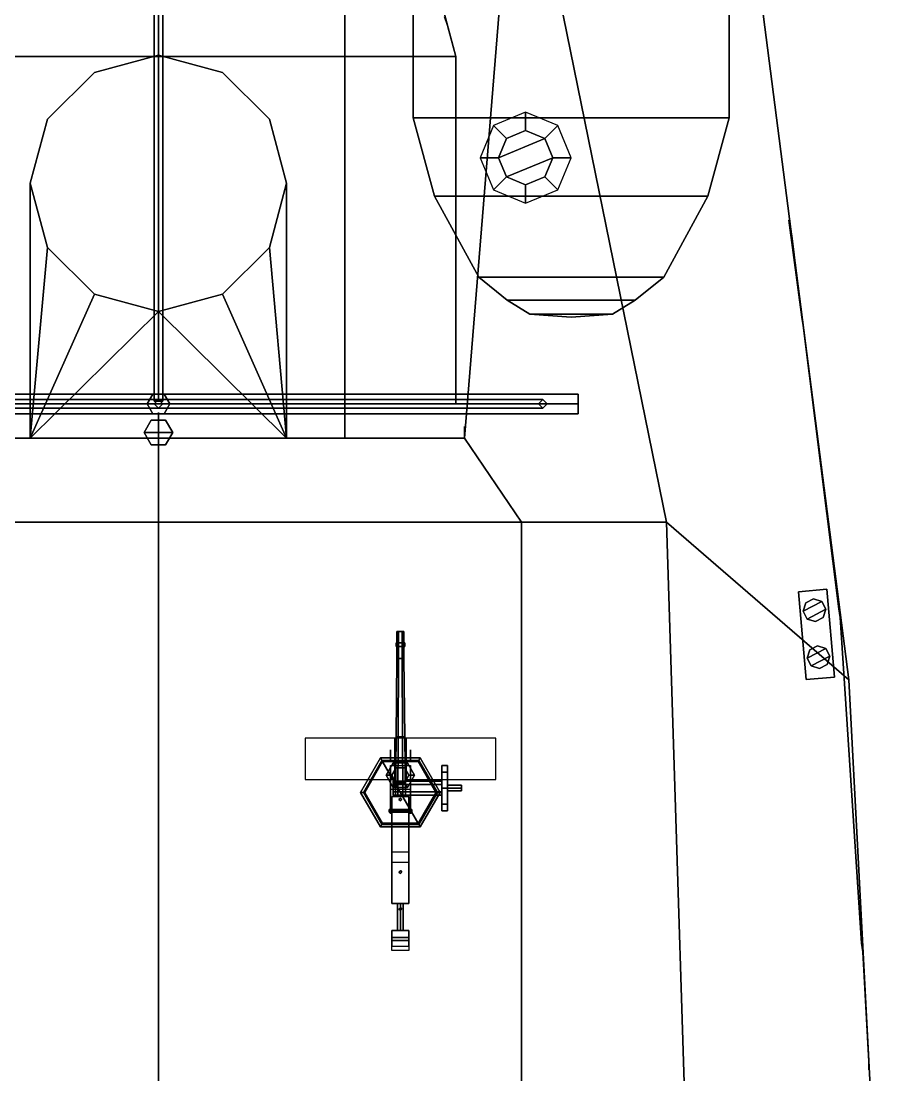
# Model space of a CAD drawing. Extents: x -5.2 to 5.2, y -30 to 29.6.
# Drawn here: x -0.96 to 5.09, y 5.84 to 13.25 of the extents above; entities that cross this region are included whole.
import ezdxf

# ---------------------------------------------------------------- set-up
doc = ezdxf.new("R2010")
doc.units = 0
doc.layers.get('0').update_dxf_attribs({"linetype": 'CONTINUOUS'})
for name, color, linetype in [('GUN', 1, 'CONTINUOUS'), ('RAILINGS', 6, 'CONTINUOUS'), ('SLEEVE', 5, 'CONTINUOUS'), ('TURRET', 2, 'CONTINUOUS')]:
    doc.layers.add(name, color=color, linetype=linetype)

msp = doc.modelspace()

# ---------------------------------------------------------------- linework, layer by layer
for points in [[(-0.03, 10.58, 11.58), (0, 10.58, 11.61), (0, 29.13, 2.39), (-0.03, 29.13, 2.36)], [(0, 10.58, 11.55), (-0.03, 10.58, 11.58), (-0.03, 29.13, 2.36), (0, 29.13, 2.33)], [(0, 10.58, 11.61), (0.03, 10.58, 11.58), (0.03, 29.13, 2.36), (0, 29.13, 2.39)], [(0.03, 10.58, 11.58), (0, 10.58, 11.55), (0, 29.13, 2.33), (0.03, 29.13, 2.36)], [(4.85, 8.62, 0.77), (4.21, 13.61, 0.8), (2.52, 14.88, 0.81), (3.57, 9.73, 0.77)], [(1.81, 14.045, 4.5), (-1.81, 14.045, 4.5), (-2.09, 13, 4.5), (2.09, 13, 4.5)], [(1.81, 14.045, 4.5), (2.09, 13, 4.5), (2.09, 13, 4.4), (1.81, 14.045, 4.4)], [(4.85, 8.62), (4.21, 13.61), (4.21, 13.61, 0.8), (4.85, 8.62, 0.77)], [(2.09, 13, 4.5), (-2.09, 13, 4.5), (-2.09, 10.56, 4.5), (2.09, 10.56, 4.5)], [(0, 13.01, 1.16), (-0.45, 12.8894, 1.16), (-0.45, 12.8894, 4.4), (0, 13.01, 4.4)], [(0.45, 12.8894, 1.16), (0, 13.01, 1.16), (0, 13.01, 4.4), (0.45, 12.8894, 4.4)], [(2.09, 13, 4.5), (2.09, 10.56, 4.5), (2.09, 10.56, 4.4), (2.09, 13, 4.4)], [(-0.45, 12.8894, 1.16), (-0.7794, 12.56, 1.17), (-0.7794, 12.56, 4.4), (-0.45, 12.8894, 4.4)], [(0.7794, 12.56, 1.17), (0.45, 12.8894, 1.16), (0.45, 12.8894, 4.4), (0.7794, 12.56, 4.4)], [(-0.7794, 12.56, 1.17), (-0.9, 12.11, 1.18), (-0.9, 12.11, 4.4), (-0.7794, 12.56, 4.4)], [(0.9, 12.11, 1.18), (0.7794, 12.56, 1.17), (0.7794, 12.56, 4.4), (0.9, 12.11, 4.4)], [(-0.9, 12.11, 3.41), (-0.7794, 11.66, 3.41), (-0.7794, 11.66, 4.4), (-0.9, 12.11, 4.4)], [(-0.9, 10.32, 3.41), (-0.9, 12.11, 3.41), (-0.9, 12.11, 1.18), (-0.9, 10.32, 1.25)], [(-0.7794, 11.66, 3.41), (-0.7794, 11.66, 3.41), (-0.9, 12.11, 3.41), (-0.9, 10.32, 3.41)], [(0.7794, 11.66, 3.41), (0.9, 12.11, 3.41), (0.9, 12.11, 4.4), (0.7794, 11.66, 4.4)], [(0.9, 10.32, 3.41), (0.9, 10.32, 3.41), (0.9, 12.11, 3.41), (0.7794, 11.66, 3.41)], [(0.9, 10.32, 1.25), (0.9, 12.11, 1.18), (0.9, 12.11, 3.41), (0.9, 10.32, 3.41)], [(-0.45, 11.3306, 3.41), (-0.45, 11.3306, 3.41), (-0.7794, 11.66, 3.41), (-0.9, 10.32, 3.41)], [(-0.7794, 11.66, 3.41), (-0.45, 11.3306, 3.41), (-0.45, 11.3306, 4.4), (-0.7794, 11.66, 4.4)], [(0.45, 11.3306, 3.41), (0.7794, 11.66, 3.41), (0.7794, 11.66, 4.4), (0.45, 11.3306, 4.4)], [(0.9, 10.32, 3.41), (0.9, 10.32, 3.41), (0.7794, 11.66, 3.41), (0.45, 11.3306, 3.41)], [(0, 11.21, 3.41), (0, 11.21, 3.41), (-0.45, 11.3306, 3.41), (-0.9, 10.32, 3.41)], [(-0.45, 11.3306, 3.41), (0, 11.21, 3.41), (0, 11.21, 4.4), (-0.45, 11.3306, 4.4)], [(0, 11.21, 3.41), (0.45, 11.3306, 3.41), (0.45, 11.3306, 4.4), (0, 11.21, 4.4)], [(0.9, 10.32, 3.41), (0.9, 10.32, 3.41), (0.45, 11.3306, 3.41), (0, 11.21, 3.41)], [(0.9, 10.32, 3.41), (0.9, 10.32, 3.41), (0, 11.21, 3.41), (-0.9, 10.32, 3.41)], [(-2.95, 10.56, 9.02), (-2.95, 10.6293, 9.06), (2.95, 10.6293, 9.06), (2.95, 10.56, 9.02)], [(-2.95, 10.6293, 9.06), (-2.95, 10.6293, 9.14), (2.95, 10.6293, 9.14), (2.95, 10.6293, 9.06)], [(-2.95, 10.6293, 9.14), (-2.95, 10.56, 9.18), (2.95, 10.56, 9.18), (2.95, 10.6293, 9.14)], [(-2.7, 10.59, 9.16), (-2.73, 10.56, 9.16), (-0.03, 10.56, 10.63), (0, 10.59, 10.63)], [(-2.67, 10.56, 9.16), (-2.7, 10.59, 9.16), (0, 10.59, 10.63), (0.03, 10.56, 10.63)], [(-0.04, 10.6293, 3.41), (-0.08, 10.56, 3.41), (-0.08, 10.56, 12.89), (-0.04, 10.6293, 12.89)], [(-0.08, 10.56, 12.89), (0.08, 10.56, 12.89), (0.04, 10.6293, 12.89), (-0.04, 10.6293, 12.89)], [(0.04, 10.6293, 3.41), (-0.04, 10.6293, 3.41), (-0.04, 10.6293, 12.89), (0.04, 10.6293, 12.89)], [(2.7, 10.59, 9.16), (2.67, 10.56, 9.16), (-0.03, 10.56, 10.63), (0, 10.59, 10.63)], [(2.73, 10.56, 9.16), (2.7, 10.59, 9.16), (0, 10.59, 10.63), (0.03, 10.56, 10.63)], [(0.08, 10.56, 3.41), (0.04, 10.6293, 3.41), (0.04, 10.6293, 12.89), (0.08, 10.56, 12.89)], [(2.95, 10.56, 9.18), (2.95, 10.56, 9.02), (2.95, 10.6293, 9.06), (2.95, 10.6293, 9.14)], [(-2.95, 10.56, 9.18), (-2.95, 10.4907, 9.14), (2.95, 10.4907, 9.14), (2.95, 10.56, 9.18)], [(-2.95, 10.4907, 9.06), (-2.95, 10.56, 9.02), (2.95, 10.56, 9.02), (2.95, 10.4907, 9.06)], [(-2.73, 10.56, 9.16), (-2.7, 10.53, 9.16), (0, 10.53, 10.63), (-0.03, 10.56, 10.63)], [(-2.7, 10.53, 9.16), (-2.67, 10.56, 9.16), (0.03, 10.56, 10.63), (0, 10.53, 10.63)], [(2.09, 10.56, 4.5), (-2.09, 10.56, 4.5), (-2.09, 10.56, 4.4), (2.09, 10.56, 4.4)], [(-0.08, 10.56, 3.41), (-0.04, 10.4907, 3.41), (-0.04, 10.4907, 12.89), (-0.08, 10.56, 12.89)], [(-0.04, 10.4907, 12.89), (0.04, 10.4907, 12.89), (0.08, 10.56, 12.89), (-0.08, 10.56, 12.89)], [(2.67, 10.56, 9.16), (2.7, 10.53, 9.16), (0, 10.53, 10.63), (-0.03, 10.56, 10.63)], [(2.7, 10.53, 9.16), (2.73, 10.56, 9.16), (0.03, 10.56, 10.63), (0, 10.53, 10.63)], [(0.04, 10.4907, 3.41), (0.08, 10.56, 3.41), (0.08, 10.56, 12.89), (0.04, 10.4907, 12.89)], [(2.95, 10.4907, 9.14), (2.95, 10.4907, 9.06), (2.95, 10.56, 9.02), (2.95, 10.56, 9.18)], [(-2.95, 10.4907, 9.14), (-2.95, 10.4907, 9.06), (2.95, 10.4907, 9.06), (2.95, 10.4907, 9.14)], [(-0.05, 10.4466, 3.41), (-0.1, 10.36, 3.41), (-0.1, 10.36, 5.8), (-0.05, 10.4466, 5.8)], [(-0.1, 10.36, 5.8), (0.1, 10.36, 5.8), (0.05, 10.4466, 5.8), (-0.05, 10.4466, 5.8)], [(0.05, 10.4466, 3.41), (-0.05, 10.4466, 3.41), (-0.05, 10.4466, 5.8), (0.05, 10.4466, 5.8)], [(-0.04, 10.4907, 3.41), (0.04, 10.4907, 3.41), (0.04, 10.4907, 12.89), (-0.04, 10.4907, 12.89)], [(0.1, 10.36, 3.41), (0.05, 10.4466, 3.41), (0.05, 10.4466, 5.8), (0.1, 10.36, 5.8)], [(2.15, 10.32, 3.41), (-2.15, 10.32, 3.41), (-2.55, 9.73, 3.41), (2.55, 9.73, 3.41)], [(-2.15, 10.32, 3.41), (-0.9, 10.32, 3.41), (-0.9, 10.32, 1.25), (-1.31, 10.32, 1.25)], [(-0.1, 10.36, 3.41), (-0.05, 10.2734, 3.41), (-0.05, 10.2734, 5.8), (-0.1, 10.36, 5.8)], [(-0.05, 10.2734, 5.8), (0.05, 10.2734, 5.8), (0.1, 10.36, 5.8), (-0.1, 10.36, 5.8)], [(0.05, 10.2734, 3.41), (0.1, 10.36, 3.41), (0.1, 10.36, 5.8), (0.05, 10.2734, 5.8)], [(1.31, 10.32, 1.25), (0.9, 10.32, 1.25), (0.9, 10.32, 3.41), (2.15, 10.32, 3.41)], [(2.15, 10.32, 1.0716), (1.31, 10.32, 1.25), (1.31, 10.32, 1.25), (2.15, 10.32, 3.41)], [(2.55, 9.73, 0.9866), (2.15, 10.32, 1.0716), (2.15, 10.32, 3.41), (2.55, 9.73, 3.41)], [(-0.05, 10.2734, 3.41), (0.05, 10.2734, 3.41), (0.05, 10.2734, 5.8), (-0.05, 10.2734, 5.8)], [(2.55, 9.73, 3.41), (-2.55, 9.73, 3.41), (-2.55, -1.32, 3.41), (2.55, -1.32, 3.41)], [(2.55, -1.32, 1.0105), (2.55, 9.73, 0.9866), (2.55, 9.73, 3.41), (2.55, -1.32, 3.41)], [(5.09, 4.07, 0.78), (4.85, 8.62, 0.77), (3.57, 9.73, 0.77), (3.95, -2.31, 0.74)], [(4.696, 9.2576, 0.9), (4.696, 9.2576, 0.77), (4.4967, 9.2402, 0.77), (4.4967, 9.2402, 0.9)], [(4.4967, 9.2402, 0.9), (4.5508, 8.6226, 0.9), (4.75, 8.64, 0.9), (4.696, 9.2576, 0.9)], [(4.75, 8.64, 0.9), (4.75, 8.64, 0.77), (4.696, 9.2576, 0.77), (4.696, 9.2576, 0.9)], [(4.4967, 9.2402, 0.77), (4.5508, 8.6226, 0.77), (4.5508, 8.6226, 0.9), (4.4967, 9.2402, 0.9)], [(4.6016, 9.1892, 1.09), (4.5473, 9.1609, 1.09), (4.5289, 9.1025, 1.09), (4.66, 9.1707, 1.09)], [(4.6016, 9.1892, 0.9), (4.5473, 9.1609, 0.9), (4.5473, 9.1609, 1.09), (4.6016, 9.1892, 1.09)], [(4.66, 9.1707, 0.9), (4.6016, 9.1892, 0.9), (4.6016, 9.1892, 1.09), (4.66, 9.1707, 1.09)], [(4.66, 9.1707, 1.09), (4.5289, 9.1025, 1.09), (4.5571, 9.0482, 1.09), (4.6882, 9.1164, 1.09)], [(4.5473, 9.1609, 0.9), (4.5289, 9.1025, 0.9), (4.5289, 9.1025, 1.09), (4.5473, 9.1609, 1.09)], [(4.6882, 9.1164, 1.09), (4.5571, 9.0482, 1.09), (4.6155, 9.0298, 1.09), (4.6698, 9.058, 1.09)], [(4.6882, 9.1164, 0.9), (4.66, 9.1707, 0.9), (4.66, 9.1707, 1.09), (4.6882, 9.1164, 1.09)], [(4.6698, 9.058, 0.9), (4.6882, 9.1164, 0.9), (4.6882, 9.1164, 1.09), (4.6698, 9.058, 1.09)], [(4.5289, 9.1025, 0.9), (4.5571, 9.0482, 0.9), (4.5571, 9.0482, 1.09), (4.5289, 9.1025, 1.09)], [(4.5571, 9.0482, 0.9), (4.6155, 9.0298, 0.9), (4.6155, 9.0298, 1.09), (4.5571, 9.0482, 1.09)], [(4.6155, 9.0298, 0.9), (4.6698, 9.058, 0.9), (4.6698, 9.058, 1.09), (4.6155, 9.0298, 1.09)], [(4.6303, 8.8604, 1.09), (4.576, 8.8321, 1.09), (4.5576, 8.7737, 1.09), (4.6887, 8.842, 1.09)], [(4.6887, 8.842, 1.09), (4.5576, 8.7737, 1.09), (4.5859, 8.7194, 1.09), (4.717, 8.7877, 1.09)], [(4.576, 8.8321, 0.9), (4.5576, 8.7737, 0.9), (4.5576, 8.7737, 1.09), (4.576, 8.8321, 1.09)], [(4.6303, 8.8604, 0.9), (4.576, 8.8321, 0.9), (4.576, 8.8321, 1.09), (4.6303, 8.8604, 1.09)], [(4.6887, 8.842, 0.9), (4.6303, 8.8604, 0.9), (4.6303, 8.8604, 1.09), (4.6887, 8.842, 1.09)], [(4.717, 8.7877, 0.9), (4.6887, 8.842, 0.9), (4.6887, 8.842, 1.09), (4.717, 8.7877, 1.09)], [(4.5576, 8.7737, 0.9), (4.5859, 8.7194, 0.9), (4.5859, 8.7194, 1.09), (4.5576, 8.7737, 1.09)], [(4.717, 8.7877, 1.09), (4.5859, 8.7194, 1.09), (4.6443, 8.701, 1.09), (4.6986, 8.7293, 1.09)], [(4.6986, 8.7293, 0.9), (4.717, 8.7877, 0.9), (4.717, 8.7877, 1.09), (4.6986, 8.7293, 1.09)], [(4.5859, 8.7194, 0.9), (4.6443, 8.701, 0.9), (4.6443, 8.701, 1.09), (4.5859, 8.7194, 1.09)], [(4.6443, 8.701, 0.9), (4.6986, 8.7293, 0.9), (4.6986, 8.7293, 1.09), (4.6443, 8.701, 1.09)], [(4.5508, 8.6226, 0.9), (4.5508, 8.6226, 0.77), (4.75, 8.64, 0.77), (4.75, 8.64, 0.9)], [(5.09, 4.07), (4.85, 8.62), (4.85, 8.62, 0.77), (5.09, 4.07, 0.78)], [(1.45, 7.83, 3.49), (1.575, 8.0465, 3.49), (1.56, 8.0725, 3.46), (1.42, 7.83, 3.46)], [(1.56, 8.0725, 3.41), (1.42, 7.83, 3.41), (1.42, 7.83, 3.46), (1.56, 8.0725, 3.46)], [(1.575, 8.0465, 3.49), (1.825, 8.0465, 3.49), (1.84, 8.0725, 3.46), (1.56, 8.0725, 3.46)], [(1.84, 8.0725, 3.41), (1.56, 8.0725, 3.41), (1.56, 8.0725, 3.46), (1.84, 8.0725, 3.46)], [(1.825, 8.0465, 3.49), (1.95, 7.83, 3.49), (1.98, 7.83, 3.46), (1.84, 8.0725, 3.46)], [(1.98, 7.83, 3.41), (1.84, 8.0725, 3.41), (1.84, 8.0725, 3.46), (1.98, 7.83, 3.46)], [(1.575, 8.0465, 3.49), (1.45, 7.83, 3.49), (1.45, 7.83, 4.1), (1.575, 8.0465, 4.1)], [(1.825, 8.0465, 3.49), (1.575, 8.0465, 3.49), (1.575, 8.0465, 4.1), (1.825, 8.0465, 4.1)], [(1.95, 7.83, 3.49), (1.825, 8.0465, 3.49), (1.825, 8.0465, 4.1), (1.95, 7.83, 4.1)], [(1.575, 7.6135, 3.49), (1.45, 7.83, 3.49), (1.42, 7.83, 3.46), (1.56, 7.5875, 3.46)], [(1.42, 7.83, 3.41), (1.56, 7.5875, 3.41), (1.56, 7.5875, 3.46), (1.42, 7.83, 3.46)], [(1.45, 7.83, 3.49), (1.575, 7.6135, 3.49), (1.575, 7.6135, 4.1), (1.45, 7.83, 4.1)], [(1.825, 7.6135, 3.49), (1.95, 7.83, 3.49), (1.95, 7.83, 4.1), (1.825, 7.6135, 4.1)], [(1.95, 7.83, 3.49), (1.825, 7.6135, 3.49), (1.84, 7.5875, 3.46), (1.98, 7.83, 3.46)], [(1.84, 7.5875, 3.41), (1.98, 7.83, 3.41), (1.98, 7.83, 3.46), (1.84, 7.5875, 3.46)], [(1.825, 7.6135, 3.49), (1.575, 7.6135, 3.49), (1.56, 7.5875, 3.46), (1.84, 7.5875, 3.46)], [(1.56, 7.5875, 3.41), (1.84, 7.5875, 3.41), (1.84, 7.5875, 3.46), (1.56, 7.5875, 3.46)], [(1.575, 7.6135, 3.49), (1.825, 7.6135, 3.49), (1.825, 7.6135, 4.1), (1.575, 7.6135, 4.1)]]:
    msp.add_3dface(points)
at = {"color": 3}
for points in [[(1.31, 14.88, 1.13), (-1.31, 14.88, 1.13), (-1.31, 10.32, 1.25), (1.31, 10.32, 1.25)], [(2.15, 10.32, 1.0716), (2.52, 14.88, 0.81), (1.31, 14.88, 1.13), (1.31, 10.32, 1.25)], [(3.57, 9.73, 0.77), (2.52, 14.88, 0.81), (2.15, 10.32, 1.0716), (2.55, 9.73, 0.9866)], [(0, 9.91, 10.77), (0, 10.5, 10.85), (0, 10.5, 10.92), (0, 9.91, 10.83)], [(0, 9.91, 10.83), (0, 10.5, 10.92), (0, 10.5, 10.85), (0, 9.91, 10.77)], [(0, 9.5546, 10.3443), (0, 10.0254, 10.7856), (0, 9.91, 10.77), (0, 9.543, 10.4228)], [(0, 9.543, 10.4228), (0, 9.91, 10.77), (0, 10.0254, 10.7856), (0, 9.5546, 10.3443)], [(0, 9.35, 11.21), (0, 10.0104, 10.8453), (0, 9.91, 10.83), (0, 9.4439, 11.0939)], [(0, 9.4439, 11.0939), (0, 9.91, 10.83), (0, 10.0104, 10.8453), (0, 9.35, 11.21)], [(3.95, -2.31, 0.74), (3.57, 9.73, 0.77), (2.55, 9.73, 0.9866), (2.55, -1.32, 1.0105)], [(0, 9.57, 10.24), (0, 9.4439, 11.0939), (0, 9.35, 11.21), (0, 9.48, 10.24)], [(0, 9.48, 10.24), (0, 9.35, 11.21), (0, 9.4439, 11.0939), (0, 9.57, 10.24)], [(0, -10.7, 6.5), (0, 9.48, 10.24), (0, 9.4708, 10.3083), (0, -10.7165, 6.5906)], [(0, -10.7165, 6.5906), (0, 9.4708, 10.3083), (0, 9.48, 10.24), (0, -10.7, 6.5)], [(0, -10.8638, 7.4011), (0, 9.36, 11.14), (0, 9.35, 11.21), (0, -10.88, 7.49)], [(0, -10.88, 7.49), (0, 9.35, 11.21), (0, 9.36, 11.14), (0, -10.8638, 7.4011)]]:
    msp.add_3dface(points, dxfattribs=at)
at = {"layer": 'GUN'}
for points in [[(1.7125, 8.96, 4.4483), (1.6875, 8.96, 4.4483), (1.675, 8.96, 4.47), (1.725, 8.96, 4.47)], [(1.725, 8.96, 4.47), (1.675, 8.96, 4.47), (1.6875, 8.96, 4.4917), (1.7125, 8.96, 4.4917)], [(1.675, 8.96, 4.47), (1.6875, 8.96, 4.4483), (1.6875, 8.77, 4.4483), (1.675, 8.77, 4.47)], [(1.6875, 8.96, 4.4917), (1.675, 8.96, 4.47), (1.675, 8.77, 4.47), (1.6875, 8.77, 4.4917)], [(1.6875, 8.96, 4.4483), (1.7125, 8.96, 4.4483), (1.7125, 8.77, 4.4483), (1.6875, 8.77, 4.4483)], [(1.7125, 8.96, 4.4917), (1.6875, 8.96, 4.4917), (1.6875, 8.77, 4.4917), (1.7125, 8.77, 4.4917)], [(1.7125, 8.96, 4.4483), (1.725, 8.96, 4.47), (1.725, 8.77, 4.47), (1.7125, 8.77, 4.4483)], [(1.725, 8.96, 4.47), (1.7125, 8.96, 4.4917), (1.7125, 8.77, 4.4917), (1.725, 8.77, 4.47)], [(1.73, 8.88, 4.47), (1.67, 8.88, 4.47), (1.685, 8.88, 4.496), (1.715, 8.88, 4.496)], [(1.715, 8.88, 4.444), (1.685, 8.88, 4.444), (1.67, 8.88, 4.47), (1.73, 8.88, 4.47)], [(1.67, 8.88, 4.47), (1.685, 8.88, 4.444), (1.685, 8.855, 4.444), (1.67, 8.855, 4.47)], [(1.685, 8.88, 4.496), (1.67, 8.88, 4.47), (1.67, 8.855, 4.47), (1.685, 8.855, 4.496)], [(1.73, 8.855, 4.47), (1.67, 8.855, 4.47), (1.685, 8.855, 4.444), (1.715, 8.855, 4.444)], [(1.715, 8.855, 4.496), (1.685, 8.855, 4.496), (1.67, 8.855, 4.47), (1.73, 8.855, 4.47)], [(1.685, 8.88, 4.444), (1.715, 8.88, 4.444), (1.715, 8.855, 4.444), (1.685, 8.855, 4.444)], [(1.715, 8.88, 4.496), (1.685, 8.88, 4.496), (1.685, 8.855, 4.496), (1.715, 8.855, 4.496)], [(1.715, 8.88, 4.444), (1.73, 8.88, 4.47), (1.73, 8.855, 4.47), (1.715, 8.855, 4.444)], [(1.73, 8.88, 4.47), (1.715, 8.88, 4.496), (1.715, 8.855, 4.496), (1.73, 8.855, 4.47)], [(1.67, 8.22, 4.47), (1.685, 8.22, 4.496), (1.6875, 8.77, 4.4917), (1.675, 8.77, 4.47)], [(1.685, 8.22, 4.444), (1.67, 8.22, 4.47), (1.675, 8.77, 4.47), (1.6875, 8.77, 4.4483)], [(1.685, 8.22, 4.496), (1.715, 8.22, 4.496), (1.7125, 8.77, 4.4917), (1.6875, 8.77, 4.4917)], [(1.715, 8.22, 4.444), (1.685, 8.22, 4.444), (1.6875, 8.77, 4.4483), (1.7125, 8.77, 4.4483)], [(1.715, 8.22, 4.496), (1.73, 8.22, 4.47), (1.725, 8.77, 4.47), (1.7125, 8.77, 4.4917)], [(1.73, 8.22, 4.47), (1.715, 8.22, 4.444), (1.7125, 8.77, 4.4483), (1.725, 8.77, 4.47)], [(1.67, 8.22, 4.47), (1.685, 8.22, 4.444), (1.6825, 7.8, 4.4397), (1.665, 7.8, 4.47)], [(1.685, 8.22, 4.496), (1.67, 8.22, 4.47), (1.665, 7.8, 4.47), (1.6825, 7.8, 4.5003)], [(1.685, 8.22, 4.444), (1.715, 8.22, 4.444), (1.7175, 7.8, 4.4397), (1.6825, 7.8, 4.4397)], [(1.715, 8.22, 4.496), (1.685, 8.22, 4.496), (1.6825, 7.8, 4.5003), (1.7175, 7.8, 4.5003)], [(1.715, 8.22, 4.444), (1.73, 8.22, 4.47), (1.735, 7.8, 4.47), (1.7175, 7.8, 4.4397)], [(1.73, 8.22, 4.47), (1.715, 8.22, 4.496), (1.7175, 7.8, 4.5003), (1.735, 7.8, 4.47)]]:
    msp.add_3dface(points, dxfattribs=at)
at = {"layer": 'RAILINGS'}
for points in [[(2.03, 13.22, 4.5), (2.03, 13.22, 5.5), (2.01, 13.28, 5.5), (2.01, 13.28, 4.5)], [(2.01, 13.28, 4.5), (2.01, 13.28, 5.5), (2.03, 13.22, 5.5), (2.03, 13.22, 4.5)], [(2.03, 13.22, 5.42), (2.09, 13, 5.42), (2.09, 13, 5.5), (2.03, 13.22, 5.5)], [(2.03, 13.22, 5.5), (2.09, 13, 5.5), (2.09, 13, 5.42), (2.03, 13.22, 5.42)], [(2.03, 13.22, 4.96), (2.09, 13, 4.96), (2.09, 13, 5.04), (2.03, 13.22, 5.04)], [(2.03, 13.22, 5.04), (2.09, 13, 5.04), (2.09, 13, 4.96), (2.03, 13.22, 4.96)], [(2.09, 13, 5.42), (2.09, 12.06, 5.42), (2.09, 12.06, 5.5), (2.09, 13, 5.5)], [(2.09, 13, 5.5), (2.09, 12.06, 5.5), (2.09, 12.06, 5.42), (2.09, 13, 5.42)], [(2.09, 13, 5.04), (2.09, 12.06, 5.04), (2.09, 12.06, 4.96), (2.09, 13, 4.96)], [(2.09, 13, 4.96), (2.09, 12.06, 4.96), (2.09, 12.06, 5.04), (2.09, 13, 5.04)], [(2.09, 12.06, 4.5), (2.09, 12.06, 5.5), (2.09, 12, 5.5), (2.09, 12, 4.5)], [(2.09, 12, 4.5), (2.09, 12, 5.5), (2.09, 12.06, 5.5), (2.09, 12.06, 4.5)], [(2.09, 12, 5.5), (2.09, 10.62, 5.5), (2.09, 10.62, 5.42), (2.09, 12, 5.42)], [(2.09, 12, 5.42), (2.09, 10.62, 5.42), (2.09, 10.62, 5.5), (2.09, 12, 5.5)], [(2.09, 12, 4.96), (2.09, 10.62, 4.96), (2.09, 10.62, 5.04), (2.09, 12, 5.04)], [(2.09, 12, 5.04), (2.09, 10.62, 5.04), (2.09, 10.62, 4.96), (2.09, 12, 4.96)], [(4.45, 11.74, 0.79), (4.52, 11.17, 1.75), (4.52, 11.17, 1.83), (4.43, 11.85, 0.79)], [(4.43, 11.85, 0.79), (4.52, 11.17, 1.83), (4.52, 11.17, 1.75), (4.45, 11.74, 0.79)], [(4.43, 11.85, 0.79), (4.52, 11.17, 1.34), (4.52, 11.17, 1.26), (4.45, 11.74, 0.79)], [(4.45, 11.74, 0.79), (4.52, 11.17, 1.26), (4.52, 11.17, 1.34), (4.43, 11.85, 0.79)], [(4.52, 11.17, 0.78), (4.52, 11.17, 1.83), (4.53, 11.11, 1.83), (4.53, 11.11, 0.78)], [(4.53, 11.11, 0.78), (4.53, 11.11, 1.83), (4.52, 11.17, 1.83), (4.52, 11.17, 0.78)], [(4.53, 11.11, 1.83), (4.78, 9.12, 1.81), (4.78, 9.12, 1.73), (4.53, 11.11, 1.75)], [(4.53, 11.11, 1.75), (4.78, 9.12, 1.73), (4.78, 9.12, 1.81), (4.53, 11.11, 1.83)], [(4.53, 11.11, 1.34), (4.78, 9.12, 1.32), (4.78, 9.12, 1.24), (4.53, 11.11, 1.26)], [(4.53, 11.11, 1.26), (4.78, 9.12, 1.24), (4.78, 9.12, 1.32), (4.53, 11.11, 1.34)], [(2.09, 10.62, 4.5), (2.09, 10.62, 5.5), (2.09, 10.56, 5.5), (2.09, 10.56, 4.5)], [(2.09, 10.56, 4.5), (2.09, 10.56, 5.5), (2.09, 10.62, 5.5), (2.09, 10.62, 4.5)], [(2.15, 10.4, 3.41), (2.15, 10.4, 4.38), (2.15, 10.32, 4.38), (2.15, 10.32, 3.41)], [(2.15, 10.32, 3.41), (2.15, 10.32, 4.38), (2.15, 10.4, 4.38), (2.15, 10.4, 3.41)], [(2.15, 10.32, 4.3), (2.55, 9.73, 4.3), (2.55, 9.73, 4.38), (2.15, 10.32, 4.38)], [(2.15, 10.32, 4.38), (2.55, 9.73, 4.38), (2.55, 9.73, 4.3), (2.15, 10.32, 4.3)], [(2.15, 10.32, 3.92), (2.55, 9.73, 3.92), (2.55, 9.73, 3.84), (2.15, 10.32, 3.84)], [(2.15, 10.32, 3.84), (2.55, 9.73, 3.84), (2.55, 9.73, 3.92), (2.15, 10.32, 3.92)], [(2.55, 9.73, 4.38), (2.55, 8.93, 4.38), (2.55, 8.93, 4.3), (2.55, 9.73, 4.3)], [(2.55, 9.73, 4.3), (2.55, 8.93, 4.3), (2.55, 8.93, 4.38), (2.55, 9.73, 4.38)], [(2.55, 9.73, 3.84), (2.55, 8.93, 3.84), (2.55, 8.93, 3.92), (2.55, 9.73, 3.92)], [(2.55, 9.73, 3.92), (2.55, 8.93, 3.92), (2.55, 8.93, 3.84), (2.55, 9.73, 3.84)], [(4.79, 9.06, 0.76), (4.79, 9.06, 1.81), (4.78, 9.12, 1.81), (4.78, 9.12, 0.76)], [(4.78, 9.12, 0.76), (4.78, 9.12, 1.81), (4.79, 9.06, 1.81), (4.79, 9.06, 0.76)], [(4.79, 9.06, 1.81), (4.94, 6.77, 1.81), (4.94, 6.77, 1.73), (4.79, 9.06, 1.73)], [(4.79, 9.06, 1.73), (4.94, 6.77, 1.73), (4.94, 6.77, 1.81), (4.79, 9.06, 1.81)], [(4.79, 9.06, 1.24), (4.94, 6.77, 1.24), (4.94, 6.77, 1.32), (4.79, 9.06, 1.32)], [(4.79, 9.06, 1.32), (4.94, 6.77, 1.32), (4.94, 6.77, 1.24), (4.79, 9.06, 1.24)], [(2.55, 8.87, 3.41), (2.55, 8.87, 4.38), (2.55, 8.93, 4.38), (2.55, 8.93, 3.41)], [(2.55, 8.93, 3.41), (2.55, 8.93, 4.38), (2.55, 8.87, 4.38), (2.55, 8.87, 3.41)], [(2.55, 8.87, 4.38), (2.55, 7.23, 4.38), (2.55, 7.23, 4.3), (2.55, 8.87, 4.3)], [(2.55, 8.87, 4.3), (2.55, 7.23, 4.3), (2.55, 7.23, 4.38), (2.55, 8.87, 4.38)], [(2.55, 8.87, 3.84), (2.55, 7.23, 3.84), (2.55, 7.23, 3.92), (2.55, 8.87, 3.92)], [(2.55, 8.87, 3.92), (2.55, 7.23, 3.92), (2.55, 7.23, 3.84), (2.55, 8.87, 3.84)], [(2.55, 7.23, 3.41), (2.55, 7.23, 4.38), (2.55, 7.17, 4.38), (2.55, 7.17, 3.41)], [(2.55, 7.17, 3.41), (2.55, 7.17, 4.38), (2.55, 7.23, 4.38), (2.55, 7.23, 3.41)], [(2.55, 7.17, 4.3), (2.55, 4.21, 4.3), (2.55, 4.21, 4.38), (2.55, 7.17, 4.38)], [(2.55, 7.17, 4.38), (2.55, 4.21, 4.38), (2.55, 4.21, 4.3), (2.55, 7.17, 4.3)], [(2.55, 7.17, 3.84), (2.55, 4.21, 3.84), (2.55, 4.21, 3.92), (2.55, 7.17, 3.92)], [(2.55, 7.17, 3.92), (2.55, 4.21, 3.92), (2.55, 4.21, 3.84), (2.55, 7.17, 3.84)], [(4.95, 6.71, 0.76), (4.95, 6.71, 1.81), (4.94, 6.77, 1.81), (4.94, 6.77, 0.76)], [(4.94, 6.77, 0.76), (4.94, 6.77, 1.81), (4.95, 6.71, 1.81), (4.95, 6.71, 0.76)], [(4.95, 6.71, 1.81), (4.99, 5.94, 1.81), (4.99, 5.94, 1.73), (4.95, 6.71, 1.73)], [(4.95, 6.71, 1.73), (4.99, 5.94, 1.73), (4.99, 5.94, 1.81), (4.95, 6.71, 1.81)], [(4.95, 6.71, 1.24), (4.99, 5.94, 1.24), (4.99, 5.94, 1.32), (4.95, 6.71, 1.32)], [(4.95, 6.71, 1.32), (4.99, 5.94, 1.32), (4.99, 5.94, 1.24), (4.95, 6.71, 1.24)], [(4.99, 5.88, 0.76), (4.99, 5.88, 1.81), (4.99, 5.94, 1.81), (4.99, 5.94, 0.76)], [(4.99, 5.94, 0.76), (4.99, 5.94, 1.81), (4.99, 5.88, 1.81), (4.99, 5.88, 0.76)]]:
    msp.add_3dface(points, dxfattribs=at)
at = {"layer": 'SLEEVE'}
for points in [[(1.76, 7.8, 4.44), (1.76, 7.71, 4.39), (1.64, 7.71, 4.39), (1.64, 7.8, 4.44)], [(1.76, 7.8, 4.5), (1.76, 7.8, 4.44), (1.64, 7.8, 4.44), (1.64, 7.8, 4.5)], [(1.64, 7.8, 4.44), (1.64, 7.71, 4.39), (1.64, 7.71, 4.54), (1.64, 7.8, 4.5)], [(1.64, 7.8, 4.5), (1.64, 7.71, 4.54), (1.76, 7.71, 4.54), (1.76, 7.8, 4.5)], [(1.69, 7.78, 4.64), (1.7, 7.77, 4.64), (1.71, 7.78, 4.64), (1.7, 7.79, 4.64)], [(1.7, 7.79, 4.5), (1.69, 7.78, 4.5), (1.69, 7.78, 4.64), (1.7, 7.79, 4.64)], [(1.69, 7.78, 4.5), (1.7, 7.77, 4.51), (1.7, 7.77, 4.64), (1.69, 7.78, 4.64)], [(1.71, 7.78, 4.5), (1.7, 7.79, 4.5), (1.7, 7.79, 4.64), (1.71, 7.78, 4.64)], [(1.7, 7.77, 4.51), (1.71, 7.78, 4.5), (1.71, 7.78, 4.64), (1.7, 7.77, 4.64)], [(1.76, 7.71, 4.54), (1.76, 7.71, 4.39), (1.76, 7.8, 4.44), (1.76, 7.8, 4.5)], [(1.62, 7.69, 4.47), (1.62, 7.7, 4.48), (1.62, 7.71, 4.47), (1.62, 7.7, 4.46)], [(1.78, 7.71, 4.47), (1.78, 7.7, 4.46), (1.62, 7.7, 4.46), (1.62, 7.71, 4.47)], [(1.78, 7.7, 4.48), (1.78, 7.71, 4.47), (1.62, 7.71, 4.47), (1.62, 7.7, 4.48)], [(1.76, 7.71, 4.39), (1.76, 7.05, 4.39), (1.64, 7.05, 4.39), (1.64, 7.71, 4.39)], [(1.64, 7.71, 4.54), (1.64, 7.05, 4.54), (1.76, 7.05, 4.54), (1.76, 7.71, 4.54)], [(1.64, 7.71, 4.39), (1.64, 7.05, 4.39), (1.64, 7.05, 4.54), (1.64, 7.71, 4.54)], [(1.76, 7.05, 4.54), (1.76, 7.05, 4.39), (1.76, 7.71, 4.39), (1.76, 7.71, 4.54)], [(1.78, 7.7, 4.46), (1.78, 7.71, 4.47), (1.78, 7.7, 4.48), (1.78, 7.69, 4.47)], [(1.78, 7.7, 4.46), (1.78, 7.69, 4.47), (1.62, 7.69, 4.47), (1.62, 7.7, 4.46)], [(1.78, 7.69, 4.47), (1.78, 7.7, 4.48), (1.62, 7.7, 4.48), (1.62, 7.69, 4.47)], [(1.64, 7.41, 4.54), (1.64, 7.34, 4.66), (1.76, 7.34, 4.66), (1.76, 7.41, 4.54)], [(1.69, 7.27, 4.71), (1.7, 7.26, 4.71), (1.71, 7.27, 4.71), (1.7, 7.28, 4.71)], [(1.7, 7.28, 4.54), (1.69, 7.27, 4.54), (1.69, 7.27, 4.71), (1.7, 7.28, 4.71)], [(1.69, 7.27, 4.54), (1.7, 7.26, 4.54), (1.7, 7.26, 4.71), (1.69, 7.27, 4.71)], [(1.71, 7.27, 4.54), (1.7, 7.28, 4.54), (1.7, 7.28, 4.71), (1.71, 7.27, 4.71)], [(1.7, 7.26, 4.54), (1.71, 7.27, 4.54), (1.71, 7.27, 4.71), (1.7, 7.26, 4.71)], [(1.64, 7.05, 4.54), (1.64, 7.05, 4.39), (1.76, 7.05, 4.39), (1.76, 7.05, 4.54)], [(1.68, 7.05, 4.46), (1.7, 7.05, 4.44), (1.7, 6.86, 4.44), (1.68, 6.86, 4.46)], [(1.7, 7.05, 4.48), (1.68, 7.05, 4.46), (1.68, 6.86, 4.46), (1.7, 6.86, 4.48)], [(1.7, 7.05, 4.44), (1.72, 7.05, 4.46), (1.72, 6.86, 4.46), (1.7, 6.86, 4.44)], [(1.72, 7.05, 4.46), (1.7, 7.05, 4.48), (1.7, 6.86, 4.48), (1.72, 6.86, 4.46)], [(1.7, 7.02, 4.39), (1.71, 7.01, 4.39), (1.7, 7, 4.39), (1.69, 7.01, 4.39)], [(1.69, 7.01, 4.59), (1.7, 7, 4.59), (1.71, 7.01, 4.59), (1.7, 7.02, 4.59)], [(1.7, 7.02, 4.39), (1.69, 7.01, 4.39), (1.69, 7.01, 4.59), (1.7, 7.02, 4.59)], [(1.69, 7.01, 4.39), (1.7, 7, 4.39), (1.7, 7, 4.59), (1.69, 7.01, 4.59)], [(1.71, 7.01, 4.39), (1.7, 7.02, 4.39), (1.7, 7.02, 4.59), (1.71, 7.01, 4.59)], [(1.7, 7, 4.39), (1.71, 7.01, 4.39), (1.71, 7.01, 4.59), (1.7, 7, 4.59)], [(1.64, 6.86, 4.41), (1.64, 6.81, 4.34), (1.76, 6.81, 4.34), (1.76, 6.86, 4.41)], [(1.64, 6.79, 4.56), (1.64, 6.86, 4.49), (1.76, 6.86, 4.49), (1.76, 6.79, 4.56)], [(1.64, 6.86, 4.49), (1.64, 6.86, 4.41), (1.76, 6.86, 4.41), (1.76, 6.86, 4.49)], [(1.64, 6.81, 4.34), (1.64, 6.75, 4.31), (1.76, 6.75, 4.31), (1.76, 6.81, 4.34)], [(1.64, 6.72, 4.56), (1.64, 6.79, 4.56), (1.76, 6.79, 4.56), (1.76, 6.72, 4.56)]]:
    msp.add_3dface(points, dxfattribs=at)
at = {"layer": 'TURRET'}
for points in [[(1.79, 12.57, 3.47), (1.79, 13.37, 3.47), (1.79, 13.37, 1.2), (1.79, 12.57, 1.2)], [(4.01, 12.57, 3.47), (4.01, 13.37, 3.47), (1.79, 13.37, 3.47), (1.79, 12.57, 3.47)], [(4.01, 12.57, 1.2), (4.01, 13.37, 1.2), (4.01, 13.37, 3.47), (4.01, 12.57, 3.47)], [(2.58, 12.61, 3.47), (2.3537, 12.5163, 3.47), (2.4456, 12.4244, 3.87), (2.58, 12.48, 3.87)], [(2.8063, 12.5163, 3.47), (2.58, 12.61, 3.47), (2.58, 12.48, 3.87), (2.7144, 12.4244, 3.87)], [(1.94, 12.02, 3.47), (1.79, 12.57, 3.47), (1.79, 12.57, 1.2), (1.94, 12.02, 1.2)], [(3.86, 12.02, 3.47), (4.01, 12.57, 3.47), (1.79, 12.57, 3.47), (1.94, 12.02, 3.47)], [(2.3537, 12.5163, 3.47), (2.26, 12.29, 3.47), (2.39, 12.29, 3.87), (2.4456, 12.4244, 3.87)], [(2.9, 12.29, 3.47), (2.8063, 12.5163, 3.47), (2.7144, 12.4244, 3.87), (2.77, 12.29, 3.87)], [(3.86, 12.02, 1.2), (4.01, 12.57, 1.2), (4.01, 12.57, 3.47), (3.86, 12.02, 3.47)], [(2.39, 12.29, 3.87), (2.7144, 12.4244, 3.87), (2.58, 12.48, 3.87), (2.4456, 12.4244, 3.87)], [(2.4456, 12.1556, 3.87), (2.77, 12.29, 3.87), (2.7144, 12.4244, 3.87), (2.39, 12.29, 3.87)], [(2.26, 12.29, 3.47), (2.3537, 12.0637, 3.47), (2.4456, 12.1556, 3.87), (2.39, 12.29, 3.87)], [(2.58, 12.1, 3.87), (2.7144, 12.1556, 3.87), (2.77, 12.29, 3.87), (2.4456, 12.1556, 3.87)], [(2.8063, 12.0637, 3.47), (2.9, 12.29, 3.47), (2.77, 12.29, 3.87), (2.7144, 12.1556, 3.87)], [(2.3537, 12.0637, 3.47), (2.58, 11.97, 3.47), (2.58, 12.1, 3.87), (2.4456, 12.1556, 3.87)], [(2.58, 11.97, 3.47), (2.8063, 12.0637, 3.47), (2.7144, 12.1556, 3.87), (2.58, 12.1, 3.87)], [(2.25, 11.45, 3.47), (1.94, 12.02, 3.47), (1.94, 12.02, 1.2), (2.25, 11.45, 1.2)], [(3.55, 11.45, 3.47), (3.86, 12.02, 3.47), (1.94, 12.02, 3.47), (2.25, 11.45, 3.47)], [(3.55, 11.45, 1.2), (3.86, 12.02, 1.2), (3.86, 12.02, 3.47), (3.55, 11.45, 3.47)], [(2.45, 11.29, 3.47), (2.25, 11.45, 3.47), (2.25, 11.45, 1.2), (2.45, 11.29, 1.2)], [(3.35, 11.29, 3.47), (3.55, 11.45, 3.47), (2.25, 11.45, 3.47), (2.45, 11.29, 3.47)], [(3.35, 11.29, 1.2), (3.55, 11.45, 1.2), (3.55, 11.45, 3.47), (3.35, 11.29, 3.47)], [(2.61, 11.19, 3.47), (2.45, 11.29, 3.47), (2.45, 11.29, 1.2), (2.61, 11.19, 1.2)], [(3.19, 11.19, 3.47), (3.35, 11.29, 3.47), (2.45, 11.29, 3.47), (2.61, 11.19, 3.47)], [(3.19, 11.19, 1.2), (3.35, 11.29, 1.2), (3.35, 11.29, 3.47), (3.19, 11.19, 3.47)], [(2.61, 11.19, 1.2), (2.9, 11.17, 1.2), (2.9, 11.17, 3.47), (2.61, 11.19, 3.47)], [(2.9, 11.17, 3.47), (3.19, 11.19, 3.47), (2.61, 11.19, 3.47), (2.9, 11.17, 3.47)], [(3.19, 11.19, 3.47), (2.9, 11.17, 3.47), (2.9, 11.17, 1.2), (3.19, 11.19, 1.2)], [(1.66, 8.21, 3.83), (1.03, 8.21, 3.83), (1.03, 7.92, 4.79), (1.66, 7.92, 4.79)], [(1.74, 8.21, 3.83), (1.66, 8.21, 3.83), (1.66, 8.0499, 4.3599), (1.74, 8.0499, 4.3599)], [(2.37, 8.21, 3.83), (1.74, 8.21, 3.83), (1.74, 7.92, 4.79), (2.37, 7.92, 4.79)], [(1.63, 8.05, 4.1), (1.63, 8.13, 4.09), (1.63, 8.1, 4.19), (1.63, 8.05, 4.14)], [(1.77, 8.05, 4.1), (1.77, 8.13, 4.09), (1.77, 8.1, 4.19), (1.77, 8.05, 4.14)], [(1.57, 7.6048, 4.1), (1.44, 7.83, 4.1), (1.57, 8.0552, 4.1), (1.83, 7.6048, 4.1)], [(1.44, 7.83, 4.14), (1.57, 7.6048, 4.14), (1.83, 7.6048, 4.14), (1.57, 8.0552, 4.14)], [(1.57, 8.0552, 4.1), (1.44, 7.83, 4.1), (1.44, 7.83, 4.14), (1.57, 8.0552, 4.14)], [(1.83, 7.6048, 4.1), (1.57, 8.0552, 4.1), (1.83, 8.0552, 4.1), (1.96, 7.83, 4.1)], [(1.57, 8.0552, 4.14), (1.83, 7.6048, 4.14), (1.96, 7.83, 4.14), (1.83, 8.0552, 4.14)], [(1.83, 8.0552, 4.1), (1.57, 8.0552, 4.1), (1.57, 8.0552, 4.14), (1.83, 8.0552, 4.14)], [(1.65, 8.0366, 4.14), (1.6, 7.95, 4.14), (1.6, 7.95, 4.23), (1.65, 8.0366, 4.23)], [(1.64, 7.95, 4.27), (1.67, 8.002, 4.27), (1.65, 8.0366, 4.23), (1.6, 7.95, 4.23)], [(1.63, 7.85, 4.29), (1.63, 8.02, 4.29), (1.63, 8.02, 4.32), (1.63, 7.87, 4.36)], [(1.63, 7.85, 4.29), (1.63, 8.02, 4.29), (1.77, 8.02, 4.29), (1.77, 7.85, 4.29)], [(1.67, 8.002, 4.27), (1.64, 7.95, 4.27), (1.64, 7.95, 4.29), (1.67, 8.002, 4.29)], [(1.75, 8.0366, 4.14), (1.65, 8.0366, 4.14), (1.65, 8.0366, 4.23), (1.75, 8.0366, 4.23)], [(1.67, 8.002, 4.27), (1.73, 8.002, 4.27), (1.75, 8.0366, 4.23), (1.65, 8.0366, 4.23)], [(1.73, 8.002, 4.27), (1.67, 8.002, 4.27), (1.67, 8.002, 4.29), (1.73, 8.002, 4.29)], [(1.73, 8.002, 4.27), (1.76, 7.95, 4.27), (1.8, 7.95, 4.23), (1.75, 8.0366, 4.23)], [(1.76, 7.95, 4.27), (1.73, 8.002, 4.27), (1.73, 8.002, 4.29), (1.76, 7.95, 4.29)], [(1.8, 7.95, 4.14), (1.75, 8.0366, 4.14), (1.75, 8.0366, 4.23), (1.8, 7.95, 4.23)], [(1.77, 7.85, 4.29), (1.77, 8.02, 4.29), (1.77, 8.02, 4.32), (1.77, 7.87, 4.36)], [(1.96, 7.83, 4.1), (1.83, 8.0552, 4.1), (1.83, 8.0552, 4.14), (1.96, 7.83, 4.14)], [(1.99, 7.86, 4.34), (1.99, 7.9731, 4.2931), (1.99, 8.02, 4.18), (1.99, 7.7469, 4.2931)], [(1.99, 8.02, 4.18), (1.99, 7.9731, 4.2931), (2.03, 7.9731, 4.2931), (2.03, 8.02, 4.18)], [(1.99, 7.7469, 4.2931), (1.99, 8.02, 4.18), (1.99, 7.9731, 4.0669), (1.99, 7.7, 4.18)], [(1.99, 7.9731, 4.0669), (1.99, 8.02, 4.18), (2.03, 8.02, 4.18), (2.03, 7.9731, 4.0669)], [(2.03, 7.7469, 4.2931), (2.03, 8.02, 4.18), (2.03, 7.9731, 4.2931), (2.03, 7.86, 4.34)], [(2.03, 7.7, 4.18), (2.03, 7.9731, 4.0669), (2.03, 8.02, 4.18), (2.03, 7.7469, 4.2931)], [(1.6, 7.95, 4.14), (1.65, 7.8634, 4.14), (1.65, 7.8634, 4.23), (1.6, 7.95, 4.23)], [(1.67, 7.898, 4.27), (1.64, 7.95, 4.27), (1.6, 7.95, 4.23), (1.65, 7.8634, 4.23)], [(1.64, 7.95, 4.27), (1.67, 7.898, 4.27), (1.67, 7.898, 4.29), (1.64, 7.95, 4.29)], [(1.73, 7.898, 4.27), (1.76, 7.95, 4.27), (1.76, 7.95, 4.29), (1.73, 7.898, 4.29)], [(1.76, 7.95, 4.27), (1.73, 7.898, 4.27), (1.75, 7.8634, 4.23), (1.8, 7.95, 4.23)], [(1.75, 7.8634, 4.14), (1.8, 7.95, 4.14), (1.8, 7.95, 4.23), (1.75, 7.8634, 4.23)], [(1.99, 7.86, 4.02), (1.99, 7.9731, 4.0669), (2.03, 7.9731, 4.0669), (2.03, 7.86, 4.02)], [(1.99, 7.7, 4.18), (1.99, 7.9731, 4.0669), (1.99, 7.86, 4.02), (1.99, 7.7469, 4.0669)], [(1.99, 7.9731, 4.2931), (1.99, 7.86, 4.34), (2.03, 7.86, 4.34), (2.03, 7.9731, 4.2931)], [(2.03, 7.7469, 4.0669), (2.03, 7.86, 4.02), (2.03, 7.9731, 4.0669), (2.03, 7.7, 4.18)], [(1.63, 7.79, 4.33), (1.63, 7.85, 4.29), (1.63, 7.87, 4.36), (1.63, 7.83, 4.38)], [(1.65, 7.885, 4.1367), (1.65, 7.91, 4.18), (1.99, 7.91, 4.18), (1.99, 7.885, 4.1367)], [(1.65, 7.91, 4.18), (1.65, 7.885, 4.2233), (1.99, 7.885, 4.2233), (1.99, 7.91, 4.18)], [(1.65, 7.885, 4.2233), (1.65, 7.91, 4.18), (1.65, 7.885, 4.1367), (1.65, 7.835, 4.2233)], [(1.73, 7.898, 4.27), (1.67, 7.898, 4.27), (1.65, 7.8634, 4.23), (1.75, 7.8634, 4.23)], [(1.65, 7.835, 4.1367), (1.65, 7.885, 4.1367), (1.99, 7.885, 4.1367), (1.99, 7.835, 4.1367)], [(1.65, 7.885, 4.2233), (1.65, 7.835, 4.2233), (1.99, 7.835, 4.2233), (1.99, 7.885, 4.2233)], [(1.65, 7.835, 4.2233), (1.65, 7.885, 4.1367), (1.65, 7.835, 4.1367), (1.65, 7.81, 4.18)], [(1.65, 7.8634, 4.14), (1.75, 7.8634, 4.14), (1.75, 7.8634, 4.23), (1.65, 7.8634, 4.23)], [(1.67, 7.898, 4.27), (1.73, 7.898, 4.27), (1.73, 7.898, 4.29), (1.67, 7.898, 4.29)], [(1.77, 7.79, 4.33), (1.77, 7.85, 4.29), (1.77, 7.87, 4.36), (1.77, 7.83, 4.38)], [(1.99, 7.7469, 4.0669), (1.99, 7.86, 4.02), (2.03, 7.86, 4.02), (2.03, 7.7469, 4.0669)], [(1.99, 7.86, 4.34), (1.99, 7.7469, 4.2931), (2.03, 7.7469, 4.2931), (2.03, 7.86, 4.34)], [(2.03, 7.88, 4.06), (2.03, 7.86, 4.08), (2.13, 7.86, 4.08), (2.13, 7.88, 4.06)], [(2.03, 7.86, 4.04), (2.03, 7.88, 4.06), (2.13, 7.88, 4.06), (2.13, 7.86, 4.04)], [(2.03, 7.86, 4.08), (2.03, 7.84, 4.06), (2.13, 7.84, 4.06), (2.13, 7.86, 4.08)], [(2.03, 7.84, 4.06), (2.03, 7.86, 4.04), (2.13, 7.86, 4.04), (2.13, 7.84, 4.06)], [(2.13, 7.84, 4.06), (2.13, 7.86, 4.04), (2.13, 7.88, 4.06), (2.13, 7.86, 4.08)], [(1.44, 7.83, 4.1), (1.57, 7.6048, 4.1), (1.57, 7.6048, 4.14), (1.44, 7.83, 4.14)], [(1.63, 7.75, 4.38), (1.63, 7.79, 4.33), (1.63, 7.83, 4.38), (1.63, 7.8, 4.45)], [(1.63, 7.75, 4.44), (1.63, 7.75, 4.38), (1.63, 7.8, 4.45), (1.63, 7.75, 4.47)], [(1.65, 7.81, 4.18), (1.65, 7.835, 4.1367), (1.99, 7.835, 4.1367), (1.99, 7.81, 4.18)], [(1.65, 7.835, 4.2233), (1.65, 7.81, 4.18), (1.99, 7.81, 4.18), (1.99, 7.835, 4.2233)], [(1.77, 7.75, 4.38), (1.77, 7.79, 4.33), (1.77, 7.83, 4.38), (1.77, 7.8, 4.45)], [(1.77, 7.75, 4.44), (1.77, 7.75, 4.38), (1.77, 7.8, 4.45), (1.77, 7.75, 4.47)], [(1.83, 7.6048, 4.1), (1.96, 7.83, 4.1), (1.96, 7.83, 4.14), (1.83, 7.6048, 4.14)], [(1.63, 7.68, 4.45), (1.63, 7.75, 4.44), (1.63, 7.75, 4.47), (1.63, 7.7, 4.5)], [(1.77, 7.68, 4.45), (1.77, 7.75, 4.44), (1.77, 7.75, 4.47), (1.77, 7.7, 4.5)], [(1.99, 7.7469, 4.2931), (1.99, 7.7, 4.18), (2.03, 7.7, 4.18), (2.03, 7.7469, 4.2931)], [(1.99, 7.7, 4.18), (1.99, 7.7469, 4.0669), (2.03, 7.7469, 4.0669), (2.03, 7.7, 4.18)], [(1.57, 7.6048, 4.1), (1.83, 7.6048, 4.1), (1.83, 7.6048, 4.14), (1.57, 7.6048, 4.14)]]:
    msp.add_3dface(points, dxfattribs=at)

doc.saveas('drawing.dxf')
